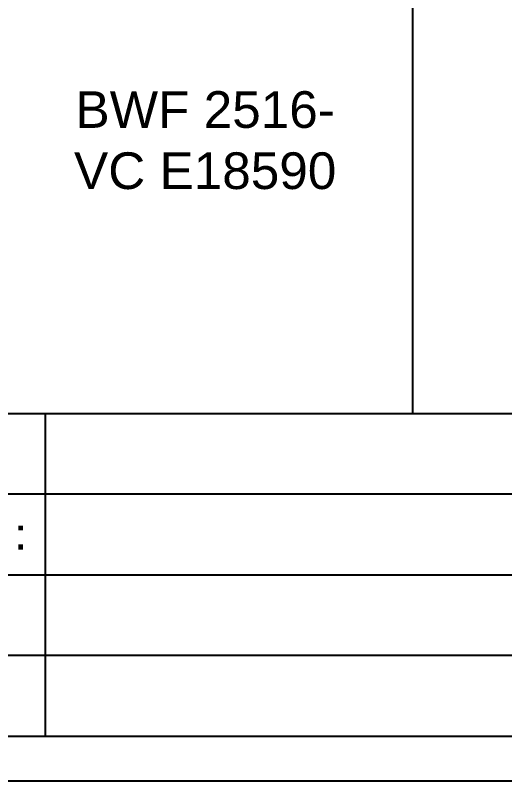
# Model space of a CAD drawing. Header units: inches. Extents: x 3613 to 8393, y -2205 to -794.
# Drawn here: x 3661.6 to 3708.3, y -1865.1 to -1792.1 of the extents above; entities that cross this region are included whole.
import ezdxf

# ---------------------------------------------------------------- set-up
doc = ezdxf.new("R2010")
doc.units = ezdxf.units.IN
doc.header["$MEASUREMENT"] = 0
doc.styles.get("Standard").update_dxf_attribs({"font": 'arial.ttf'})

msp = doc.modelspace()

# ---------------------------------------------------------------- hatches: boundary and pattern name
at = {"transparency": 33554559}
for points in [[(3662.352, -1841.252), (3662.352, -1840.801), (3661.901, -1840.801), (3661.901, -1841.252)], [(3662.352, -1843.103), (3662.352, -1842.606), (3661.901, -1842.606), (3661.901, -1843.103)]]:
    msp.add_hatch(color=256, dxfattribs=at).paths.add_polyline_path(points)

# ---------------------------------------------------------------- linework, layer by layer
for p, q in [((3699.458, -1574.144), (3699.458, -1830.105)), ((3619.928, -1860.885), (4029.183, -1860.885))]:
    msp.add_line(p, q)
msp.add_lwpolyline([(4033.221, -1865.144), (4033.221, -1568.144), (3613.221, -1568.144), (3613.221, -1865.144)], close=True)
for points in [[(3632.745, -1830.105), (4029.183, -1830.105)], [(3664.446, -1830.105), (3664.446, -1860.885)], [(3632.745, -1837.777), (3928.876, -1837.777)], [(3632.745, -1845.495), (3981.816, -1845.495)], [(3632.745, -1853.167), (3928.876, -1853.167)]]:
    msp.add_lwpolyline(points)

# ---------------------------------------------------------------- texts
at = {"insert": (3679.706, -1804.053), "char_height": 3.5, "width": 53.18236, "attachment_point": 5}
msp.add_mtext('BWF 2516-\\PVC E18590', dxfattribs=at)

doc.saveas('drawing.dxf')
